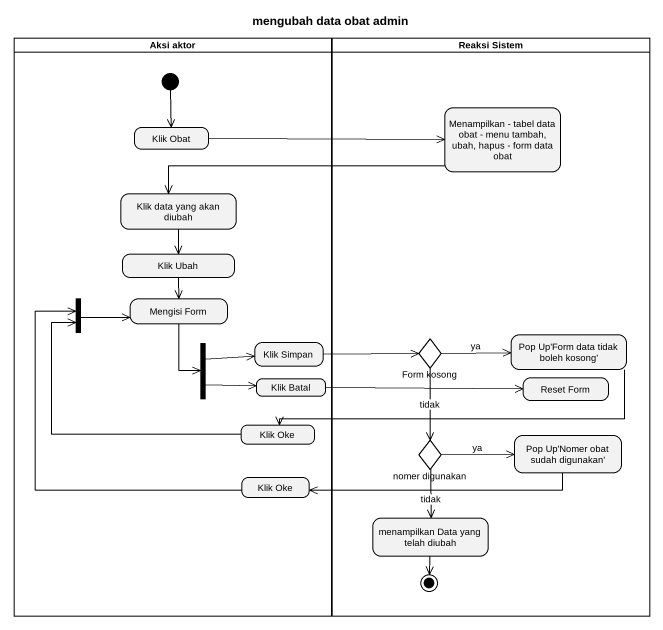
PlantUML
@startuml
title mengubah data obat admin
hide empty description
state "Aksi aktor" as Aksi_aktor <<partition>> {
  state "Klik Obat" as Klik_Obat
  state "Klik data yang akan diubah" as Klik_data_yang_akan_diubah
  state "Klik Ubah" as Klik_Ubah
  state fork1 <<join>>
  state "Mengisi Form" as Mengisi_Form
  state fork2 <<fork>>
  state "Klik Simpan" as Klik_Simpan
  state "Klik Batal" as Klik_Batal
  state "Klik Oke" as Klik_Oke
  state "Klik Oke" as Klik_Oke_2
  [*] --> Klik_Obat
}
state "Reaksi Sistem" as Reaksi_Sistem <<partition>> {
  state "Menampilkan - tabel data obat - menu tambah, ubah, hapus - form data obat" as Menampilkan_tabel_data_obat
  state "Form kosong" as Form_kosong <<choice>>
  state "Pop Up'Form data tidak boleh kosong'" as Pop_Up_Form_data_tidak
  state "Reset Form" as Reset_Form
  state "nomer digunakan" as nomer_digunakan <<choice>>
  state "Pop Up'Nomer obat sudah digunakan'" as Pop_Up_Nomer_obat_sudah
  state "menampilkan Data yang telah diubah" as menampilkan_Data_yang_telah
  menampilkan_Data_yang_telah --> [*]
}
Menampilkan_tabel_data_obat -left-> Klik_data_yang_akan_diubah
Klik_Obat -right-> Menampilkan_tabel_data_obat
Klik_data_yang_akan_diubah --> Klik_Ubah
Klik_Ubah --> Mengisi_Form
fork1 -right-> Mengisi_Form
Mengisi_Form --> fork2
fork2 -right-> Klik_Simpan
fork2 -right-> Klik_Batal
Klik_Simpan -right-> Form_kosong
Form_kosong -right-> Pop_Up_Form_data_tidak : ya
Form_kosong --> nomer_digunakan : tidak
Pop_Up_Form_data_tidak -left-> Klik_Oke
Klik_Batal -right-> Reset_Form
Klik_Oke -left-> fork1
nomer_digunakan -right-> Pop_Up_Nomer_obat_sudah : ya
nomer_digunakan --> menampilkan_Data_yang_telah : tidak
Pop_Up_Nomer_obat_sudah -left-> Klik_Oke_2
Klik_Oke_2 -up-> fork1
@enduml
